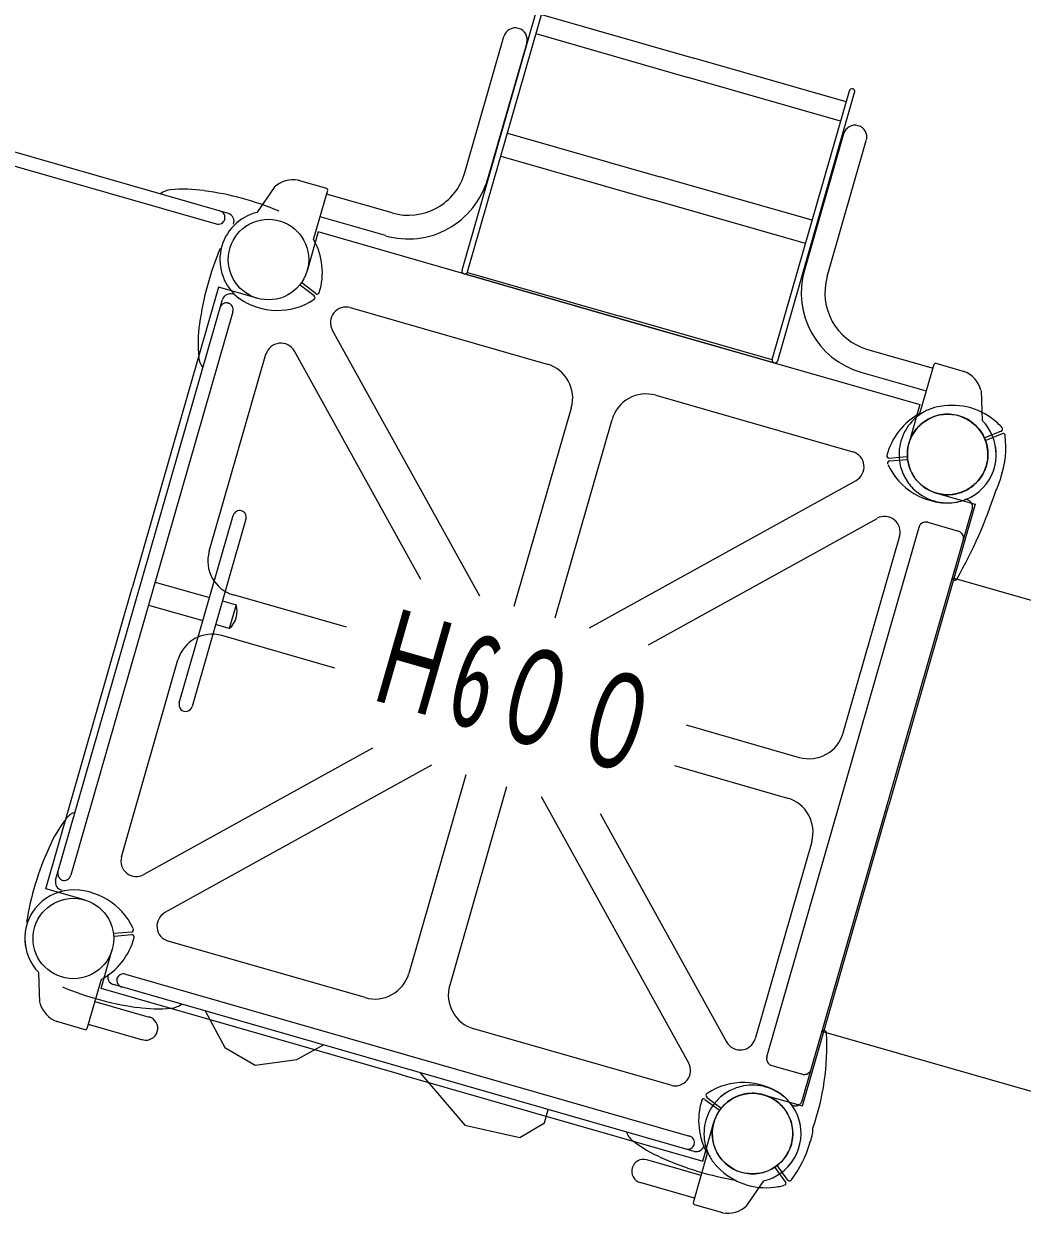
# Model space of a CAD drawing. Units: millimetres on the paper. Extents: x -120.2 to -23.9, y -30.5 to 36.3.
# Drawn here: x -80.929 to -80.362, y -9.686 to -9.011 of the extents above; entities that cross this region are included whole.
import ezdxf
from ezdxf.enums import TextEntityAlignment as Align

# ---------------------------------------------------------------- set-up
doc = ezdxf.new("R2010")
doc.units = ezdxf.units.MM
doc.header["$LTSCALE"] = 0.17
doc.layers.add('0-3_D-STR-3-計線3_施設', color=7, linetype='Continuous')
doc.styles.add('ＭＳ ゴシック', font='')
doc.styles.get('ＭＳ ゴシック').set_extended_font_data('MS Gothic')

msp = doc.modelspace()

# ---------------------------------------------------------------- linework, layer by layer
at = {"layer": '0-3_D-STR-3-計線3_施設'}
for p, q in [((-80.6798, -9.1506), (-80.636, -8.9979)), ((-80.6767, -9.1515), (-80.6329, -8.9988)), ((-80.6347, -9.0052), (-80.5482, -9.03)), ((-80.6783, -9.0951), (-80.6561, -9.0177)), ((-80.6379, -9.0161), (-80.5514, -9.041)), ((-80.8125, -9.1183), (-81.1425, -9.0236)), ((-80.6431, -9.0214), (-80.6654, -9.0988)), ((-81.1397, -9.0323), (-80.8195, -9.1242)), ((-80.4617, -9.0548), (-80.5482, -9.03)), ((-80.4649, -9.0658), (-80.5514, -9.041)), ((-80.5037, -9.2012), (-80.4599, -9.0487)), ((-80.5006, -9.202), (-80.4569, -9.0495)), ((-80.6541, -9.0726), (-80.5676, -9.0974)), ((-80.4632, -9.0731), (-80.4854, -9.1505)), ((-80.4725, -9.1542), (-80.4503, -9.0768)), ((-80.6578, -9.0857), (-80.5713, -9.1105)), ((-80.7567, -9.1041), (-80.7728, -9.0995)), ((-80.4811, -9.1222), (-80.5676, -9.0974)), ((-80.7866, -9.1035), (-80.7962, -9.1176)), ((-80.7642, -9.1331), (-80.7561, -9.1051)), ((-80.7196, -9.118), (-80.7568, -9.1073)), ((-80.4848, -9.1354), (-80.5713, -9.1105)), ((-80.8145, -9.1215), (-80.8146, -9.1218)), ((-80.7233, -9.1309), (-80.7605, -9.1202)), ((-80.6768, -9.1518), (-80.5903, -9.1766)), ((-80.7638, -9.1651), (-80.7718, -9.159)), ((-80.7628, -9.1639), (-80.7709, -9.1578)), ((-80.9107, -9.4971), (-80.816, -9.1672)), ((-80.9107, -9.4971), (-80.816, -9.1672)), ((-80.8128, -9.1692), (-80.8125, -9.1692)), ((-80.8128, -9.1692), (-80.8125, -9.1692)), ((-80.8101, -9.1741), (-80.902, -9.4943)), ((-80.8101, -9.1741), (-80.902, -9.4943)), ((-80.7434, -9.1718), (-80.6315, -9.2039)), ((-80.5038, -9.2015), (-80.5903, -9.1766)), ((-80.6698, -9.3358), (-80.7536, -9.1845)), ((-80.4496, -9.1955), (-80.4124, -9.2062)), ((-80.8234, -9.3102), (-80.7913, -9.1983)), ((-80.7033, -9.3262), (-80.7751, -9.1965)), ((-80.4533, -9.2084), (-80.4162, -9.2191)), ((-80.4198, -9.2319), (-80.4118, -9.204)), ((-80.4108, -9.2034), (-80.3947, -9.208)), ((-80.5698, -9.2216), (-80.458, -9.2537)), ((-80.3851, -9.2188), (-80.3845, -9.2359)), ((-80.6502, -9.3414), (-80.6178, -9.2287)), ((-80.627, -9.3481), (-80.5947, -9.2354)), ((-80.3736, -9.2419), (-80.383, -9.2457)), ((-80.3731, -9.2434), (-80.3824, -9.2472)), ((-80.4373, -9.2573), (-80.4273, -9.2564)), ((-80.4372, -9.2589), (-80.4271, -9.258)), ((-80.6074, -9.3537), (-80.4561, -9.27)), ((-80.8405, -9.3963), (-80.8099, -9.2898)), ((-80.39, -9.2854), (-80.4013, -9.3248)), ((-80.8026, -9.292), (-80.8331, -9.3984)), ((-80.5739, -9.3633), (-80.4442, -9.2915)), ((-80.5067, -9.5974), (-80.4203, -9.2965)), ((-80.4154, -9.2937), (-80.398, -9.2987)), ((-80.3953, -9.3037), (-80.4817, -9.6046)), ((-80.4314, -9.3017), (-80.4636, -9.4135)), ((-80.8542, -9.3277), (-80.8233, -9.3365)), ((-80.1721, -9.3912), (-80.4015, -9.3253)), ((-80.7455, -9.3534), (-80.8097, -9.335)), ((-80.8579, -9.3408), (-80.8271, -9.3496)), ((-80.7521, -9.3766), (-80.8163, -9.3581)), ((-80.8733, -9.4838), (-80.8412, -9.3719)), ((-80.5526, -9.4088), (-80.4884, -9.4273)), ((-80.7308, -9.4221), (-80.8605, -9.4939)), ((-80.6973, -9.4317), (-80.8486, -9.5155)), ((-80.5593, -9.432), (-80.495, -9.4504)), ((-80.6777, -9.4373), (-80.7101, -9.55)), ((-80.6546, -9.444), (-80.6869, -9.5567)), ((-80.6349, -9.4496), (-80.5512, -9.6009)), ((-80.6014, -9.4592), (-80.5296, -9.5889)), ((-80.4813, -9.4752), (-80.5134, -9.5871)), ((-80.907, -9.4971), (-80.9067, -9.4972)), ((-80.907, -9.4971), (-80.9067, -9.4972)), ((-80.8675, -9.5265), (-80.8776, -9.5274)), ((-80.8674, -9.5281), (-80.8775, -9.529)), ((-80.7349, -9.5638), (-80.8467, -9.5317)), ((-80.9196, -9.5666), (-80.9203, -9.5496)), ((-80.8849, -9.5535), (-80.8929, -9.5815)), ((-80.8759, -9.5532), (-80.8758, -9.5528)), ((-80.871, -9.5504), (-80.5507, -9.6424)), ((-80.548, -9.6511), (-80.8779, -9.5564)), ((-80.8884, -9.5659), (-80.8576, -9.5748)), ((-80.8939, -9.582), (-80.91, -9.5774)), ((-80.8922, -9.5788), (-80.8613, -9.5877)), ((-80.5613, -9.6136), (-80.6732, -9.5815)), ((-80.4869, -9.6229), (-80.4756, -9.5834)), ((-80.2461, -9.6488), (-80.4755, -9.583)), ((-80.504, -9.6023), (-80.4866, -9.6073)), ((-80.5419, -9.6216), (-80.5339, -9.6276)), ((-80.541, -9.6203), (-80.5329, -9.6264)), ((-80.548, -9.6473), (-80.5479, -9.647)), ((-80.5406, -9.6524), (-80.5486, -9.6803)), ((-80.5441, -9.6648), (-80.575, -9.6559)), ((-80.4961, -9.6684), (-80.502, -9.6602)), ((-80.4949, -9.6674), (-80.5007, -9.6593)), ((-80.5478, -9.6777), (-80.5787, -9.6688)), ((-80.5181, -9.6819), (-80.5085, -9.6678)), ((-80.5481, -9.6813), (-80.532, -9.6859))]:
    msp.add_line(p, q, dxfattribs=at)
for points in [[(-80.5907, -9.1779), (-80.7615, -9.1288), (-80.7679, -9.1508)], [(-80.6772, -9.153), (-80.5907, -9.1779), (-80.6787, -9.1526)], [(-80.7962, -9.1664), (-80.8181, -9.1601), (-80.8672, -9.331)], [(-80.5042, -9.2027), (-80.5907, -9.1779), (-80.5026, -9.2031)], [(-80.5907, -9.1779), (-80.4198, -9.2269), (-80.4261, -9.2489)], [(-80.4104, -9.2772), (-80.3884, -9.2835), (-80.4375, -9.4544)], [(-80.8943, -9.5082), (-80.9163, -9.5019), (-80.8672, -9.331)], [(-80.8159, -9.3384), (-80.8082, -9.3406), (-80.8121, -9.3541), (-80.8198, -9.3519)], [(-80.5086, -9.619), (-80.4866, -9.6253), (-80.4375, -9.4544)], [(-80.7141, -9.6076), (-80.8849, -9.5585), (-80.8786, -9.5365)], [(-80.8258, -9.5713), (-80.8145, -9.5922), (-80.7974, -9.6021), (-80.7737, -9.5989), (-80.7586, -9.5906)], [(-80.7141, -9.6076), (-80.5432, -9.6566), (-80.5369, -9.6346)], [(-80.7039, -9.6063), (-80.6782, -9.6363), (-80.647, -9.6433), (-80.6331, -9.6349), (-80.6309, -9.6273)]]:
    msp.add_lwpolyline(points, dxfattribs=at)
for centre in [(-80.7898, -9.1445), (-80.7898, -9.1445), (-80.4041, -9.2552), (-80.9006, -9.5302), (-80.5149, -9.641)]:
    msp.add_circle(centre, 0.02288, dxfattribs=at)
for centre, radius, start, end in [((-80.6496, -9.0196), 0.00672, 343.97856, 163.97856), ((-80.4584, -9.0491), 0.00161, 73.97856, 163.97856), ((-80.4584, -9.0491), 0.00161, 343.97856, 73.97856), ((-80.4567, -9.0749), 0.00672, 343.97856, 163.97856), ((-80.7757, -9.115), 0.01585, 79.16319, 133.18596), ((-80.7104, -9.0859), 0.04685, 253.97856, 343.97856), ((-80.7104, -9.0859), 0.03341, 253.97856, 343.97856), ((-80.8448, -9.1145), 0.00967, 93.57628, 130.77621), ((-80.8378, -9.1816), 0.07711, 81.45151, 95.67341), ((-80.8483, -9.2697), 0.16577, 67.05154, 82.39733), ((-80.7569, -9.1049), 0.0008, 343.97856, 73.73539), ((-80.8184, -9.1204), 0.00401, 253.97851, 343.9786), ((-80.8185, -9.1207), 0.00401, 343.97851, 73.9786), ((-80.7898, -9.1445), 0.02759, 103.37891, 232.97856), ((-80.8141, -9.1228), 0.00474, 341.34278, 70.80547), ((-80.797, -9.1519), 0.03781, 342.48655, 29.80801), ((-80.6646, -9.2029), 0.16577, 157.05154, 172.39733), ((-80.6646, -9.2029), 0.16577, 157.05154, 172.39733), ((-80.6783, -9.151), 0.00161, 163.97856, 253.97856), ((-80.6783, -9.151), 0.00161, 253.97856, 343.97856), ((-80.4404, -9.1634), 0.04685, 163.97856, 253.97856), ((-80.4404, -9.1634), 0.03341, 163.97856, 253.97856), ((-80.8136, -9.1731), 0.00401, 73.97851, 163.9786), ((-80.8136, -9.1731), 0.00401, 73.97851, 163.9786), ((-80.8115, -9.1687), 0.00474, 71.34278, 160.80547), ((-80.8115, -9.1687), 0.00474, 71.34278, 160.80547), ((-80.8139, -9.173), 0.00401, 343.97851, 73.9786), ((-80.8139, -9.173), 0.00401, 343.97851, 73.9786), ((-80.7847, -9.1356), 0.03778, 234.84282, 303.17817), ((-80.7645, -9.1661), 0.0012, 302.39803, 52.97856), ((-80.7621, -9.1629), 0.0012, 232.97856, 343.55908), ((-80.7458, -9.1803), 0.00883, 73.97856, 208.97856), ((-80.7527, -9.1924), 0.07711, 171.45151, 185.67341), ((-80.7527, -9.1924), 0.07711, 171.45151, 185.67341), ((-80.7828, -9.2008), 0.00883, 28.97856, 163.97856), ((-80.8198, -9.1994), 0.00967, 183.57628, 220.77621), ((-80.8198, -9.1994), 0.00967, 183.57628, 220.77621), ((-80.5022, -9.2016), 0.00161, 163.97856, 253.97856), ((-80.5022, -9.2016), 0.00161, 253.97856, 343.97856), ((-80.6371, -9.2232), 0.02007, 343.97856, 73.97856), ((-80.411, -9.2042), 0.0008, 74.22172, 163.97856), ((-80.4005, -9.2228), 0.01585, 14.77115, 68.79393), ((-80.5754, -9.2409), 0.02007, 73.97856, 163.97856), ((-80.4041, -9.2552), 0.02759, 112.26454, 118.97856), ((-80.4061, -9.2481), 0.02026, 96.25447, 114.68942), ((-80.4014, -9.2651), 0.03778, 73.97856, 100.54361), ((-80.4014, -9.2651), 0.03778, 47.41351, 73.97856), ((-80.402, -9.2653), 0.03781, 118.14911, 165.47056), ((-80.4041, -9.2552), 0.02759, 137.41351, 163.97856), ((-80.4041, -9.2552), 0.02759, 118.97856, 137.41351), ((-80.4041, -9.2552), 0.02288, 118.97856, 137.41351), ((-80.4041, -9.2552), 0.02288, 100.54361, 118.97856), ((-80.4041, -9.2552), 0.02288, 73.97856, 100.54361), ((-80.4041, -9.2552), 0.02288, 47.41351, 73.97856), ((-80.4041, -9.2552), 0.02759, 359.97183, 44.57821), ((-80.4041, -9.2552), 0.02288, 137.41351, 163.97856), ((-80.4041, -9.2552), 0.02288, 28.97856, 47.41351), ((-80.4014, -9.2651), 0.03778, 41.45617, 47.41351), ((-80.3741, -9.2408), 0.0012, 292.26455, 298.97856), ((-80.3741, -9.2408), 0.0012, 298.97856, 317.41351), ((-80.3741, -9.2408), 0.0012, 317.41351, 343.97856), ((-80.3728, -9.2441), 0.00077, 97.1866, 115.62155), ((-80.3733, -9.2403), 0.00033, 22.28738, 40.72233), ((-80.3741, -9.2408), 0.0012, 10.54361, 28.97856), ((-80.3741, -9.2408), 0.0012, 343.97856, 10.54361), ((-80.3726, -9.2445), 0.0012, 73.97856, 100.54361), ((-80.3726, -9.2445), 0.0012, 47.41351, 73.97856), ((-80.4041, -9.2552), 0.02759, 163.97856, 190.54361), ((-80.4041, -9.2552), 0.02288, 163.97856, 190.54361), ((-80.4041, -9.2552), 0.02288, 10.54361, 28.97856), ((-80.4215, -9.2514), 0.05049, 341.16575, 7.73081), ((-80.3726, -9.2445), 0.0012, 28.97856, 47.41351), ((-80.3726, -9.2445), 0.0012, 10.54361, 28.97856), ((-80.3726, -9.2445), 0.0012, 357.09509, 10.54361), ((-80.4604, -9.2622), 0.00883, 298.97856, 73.97856), ((-80.4374, -9.2561), 0.0012, 164.39803, 274.97856), ((-80.4041, -9.2552), 0.02759, 274.97856, 9.98528), ((-80.4041, -9.2552), 0.02288, 343.97856, 10.54361), ((-80.4371, -9.2601), 0.0012, 94.97856, 205.55908), ((-80.4038, -9.245), 0.03778, 204.77894, 273.1143), ((-80.4065, -9.2561), 0.02505, 189.68997, 208.12491), ((-80.4041, -9.2551), 0.02762, 197.50133, 208.97856), ((-80.4041, -9.2552), 0.02288, 190.54361, 208.97856), ((-80.4041, -9.2552), 0.02288, 317.41351, 343.97856), ((-80.4041, -9.2551), 0.02762, 208.97856, 227.41351), ((-80.4041, -9.2552), 0.02288, 208.97856, 227.41351), ((-80.435, -9.25), 0.06384, 336.06784, 343.97856), ((-80.4041, -9.2551), 0.02762, 227.41351, 253.97856), ((-80.4041, -9.2552), 0.02288, 227.41351, 253.97856), ((-80.4041, -9.2552), 0.02288, 253.97856, 280.54361), ((-80.4041, -9.2552), 0.02288, 280.54361, 298.97856), ((-80.6322, -9.1927), 0.2687, 330.35528, 341.94825), ((-80.4041, -9.2552), 0.02288, 298.97856, 317.41351), ((-80.4041, -9.2551), 0.02762, 253.97856, 280.54361), ((-80.4009, -9.2663), 0.01601, 276.65304, 295.08798), ((-80.3938, -9.2835), 0.00271, 69.61896, 96.18402), ((-80.394, -9.2848), 0.00401, 47.41351, 73.97856), ((-80.394, -9.2848), 0.00401, 28.97856, 47.41351), ((-80.394, -9.2848), 0.00401, 10.54361, 28.97856), ((-80.394, -9.2848), 0.00401, 352.15157, 10.54361), ((-80.8062, -9.2909), 0.00381, 343.97856, 163.97856), ((-80.4399, -9.2992), 0.00883, 343.97856, 118.97856), ((-80.4165, -9.2976), 0.00401, 137.41351, 163.97856), ((-80.4165, -9.2976), 0.00401, 118.97856, 137.41351), ((-80.4165, -9.2976), 0.00401, 100.54361, 118.97856), ((-80.4165, -9.2976), 0.00401, 73.97856, 100.54361), ((-80.3991, -9.3026), 0.00401, 47.41351, 73.97856), ((-80.3991, -9.3026), 0.00401, 28.97856, 47.41351), ((-80.3991, -9.3026), 0.00401, 10.54361, 28.97856), ((-80.3991, -9.3026), 0.00401, 343.97856, 10.54361), ((-80.8042, -9.3157), 0.02007, 163.97856, 253.97856), ((-80.4, -9.3252), 0.0014, 164.26454, 190.54361), ((-80.4, -9.3252), 0.0014, 190.54361, 208.97856), ((-80.4, -9.3252), 0.0014, 208.97856, 227.41351), ((-80.4, -9.3252), 0.0014, 227.41351, 253.97856), ((-80.4, -9.3252), 0.0014, 253.97856, 280.54361), ((-80.4, -9.3252), 0.0014, 280.54361, 298.97856), ((-80.4, -9.3252), 0.0014, 298.97856, 317.41351), ((-80.4, -9.3252), 0.0014, 317.41351, 343.97856), ((-80.3987, -9.3256), 0.00002, 330.83902, 357.40407), ((-80.8204, -9.3444), 0.01281, 310.7196, 17.23752), ((-80.8219, -9.3774), 0.02007, 73.97856, 163.97856), ((-80.8368, -9.3974), 0.00381, 163.97856, 343.97856), ((-80.4828, -9.408), 0.02007, 253.97856, 343.97856), ((-80.5006, -9.4697), 0.02007, 343.97856, 73.97856), ((-80.8968, -9.4677), 0.00967, 107.1809, 144.38084), ((-80.8968, -9.4677), 0.00967, 107.1809, 144.38084), ((-80.8437, -9.5093), 0.07711, 142.2837, 156.5056), ((-80.8437, -9.5093), 0.07711, 142.2837, 156.5056), ((-80.7635, -9.5471), 0.16577, 155.55978, 170.90558), ((-80.7635, -9.5471), 0.16577, 155.55978, 170.90558), ((-80.8648, -9.4862), 0.00883, 163.97856, 298.97856), ((-80.9055, -9.4933), 0.00401, 163.97851, 253.9786), ((-80.9055, -9.4933), 0.00401, 163.97851, 253.9786), ((-80.9061, -9.4981), 0.00474, 167.15164, 256.61434), ((-80.9061, -9.4981), 0.00474, 167.15164, 256.61434), ((-80.9059, -9.4932), 0.00401, 253.97851, 343.9786), ((-80.9059, -9.4932), 0.00401, 253.97851, 343.9786), ((-80.9006, -9.5302), 0.02759, 94.97856, 189.98528), ((-80.9009, -9.5404), 0.03778, 24.77894, 93.1143), ((-80.8443, -9.5232), 0.00883, 118.97856, 253.97856), ((-80.8676, -9.5253), 0.0012, 274.97856, 25.55908), ((-80.9006, -9.5302), 0.02759, 179.97183, 224.57821), ((-80.9027, -9.5201), 0.03781, 298.14911, 345.47056), ((-80.8673, -9.5293), 0.0012, 344.39803, 94.97856), ((-80.8764, -9.5519), 0.00474, 161.34278, 250.80547), ((-80.872, -9.5539), 0.00401, 163.97851, 253.9786), ((-80.8721, -9.5543), 0.00401, 73.97851, 163.9786), ((-80.7294, -9.5445), 0.02007, 253.97856, 343.97856), ((-80.8422, -9.405), 0.16577, 247.05154, 262.39733), ((-80.6676, -9.5622), 0.02007, 163.97856, 253.97856), ((-80.9043, -9.5626), 0.01585, 194.77115, 248.79393), ((-80.8456, -9.5601), 0.00967, 273.57628, 310.77621), ((-80.8527, -9.493), 0.07711, 261.45151, 275.67341), ((-80.8937, -9.5812), 0.0008, 254.22172, 343.97856), ((-80.8594, -9.5812), 0.00672, 253.97856, 73.97856), ((-80.5219, -9.5847), 0.00883, 208.97856, 343.97856), ((-80.6118, -9.5916), 0.13908, 340.55313, 3.05757), ((-80.4743, -9.5838), 0.00139, 137.27051, 163.83556), ((-80.4743, -9.5838), 0.0014, 118.97856, 137.41351), ((-80.4743, -9.5838), 0.0014, 100.54361, 118.97856), ((-80.4743, -9.5838), 0.0014, 73.97856, 100.54361), ((-80.4743, -9.5838), 0.0014, 47.41351, 73.97856), ((-80.4743, -9.5838), 0.0014, 28.97856, 47.41351), ((-80.4743, -9.5838), 0.0014, 10.54361, 28.97856), ((-80.4743, -9.5838), 0.0014, 343.69257, 343.97855), ((-80.4743, -9.5838), 0.0014, 343.97856, 10.54361), ((-80.5589, -9.6051), 0.00883, 253.97856, 28.97856), ((-80.5029, -9.5985), 0.00401, 163.97856, 190.54361), ((-80.5029, -9.5985), 0.00401, 190.54361, 208.97856), ((-80.5029, -9.5985), 0.00401, 208.97856, 227.41351), ((-80.5029, -9.5985), 0.00401, 227.41351, 253.97856), ((-80.4855, -9.6034), 0.00401, 253.97856, 280.54361), ((-80.4855, -9.6034), 0.00401, 280.54361, 298.97856), ((-80.4855, -9.6034), 0.00401, 298.97856, 317.41351), ((-80.4855, -9.6034), 0.00401, 317.41351, 343.97856), ((-80.52, -9.6498), 0.03778, 54.84282, 123.17817), ((-80.5149, -9.6411), 0.02762, 100.54361, 118.97856), ((-80.5149, -9.6411), 0.02762, 73.97856, 100.54361), ((-80.5149, -9.6411), 0.02762, 47.41351, 73.97856), ((-80.5427, -9.6225), 0.0012, 52.97856, 163.55908), ((-80.5402, -9.6193), 0.0012, 122.39803, 232.97856), ((-80.5149, -9.641), 0.02759, 120.68584, 137.41351), ((-80.5209, -9.6325), 0.01724, 115.49969, 133.93464), ((-80.5149, -9.641), 0.02288, 118.97856, 137.41351), ((-80.5149, -9.641), 0.02288, 100.54361, 118.97856), ((-80.5149, -9.641), 0.02288, 73.97856, 100.54361), ((-80.5149, -9.641), 0.02288, 47.41351, 73.97856), ((-80.5149, -9.641), 0.02759, 317.97183, 52.97856), ((-80.5149, -9.6411), 0.02762, 36.7597, 47.41351), ((-80.5077, -9.6336), 0.03781, 162.48655, 209.80801), ((-80.5149, -9.641), 0.02759, 137.41351, 163.97856), ((-80.5149, -9.641), 0.02288, 137.41351, 163.97856), ((-80.5149, -9.641), 0.02288, 28.97856, 47.41351), ((-80.4906, -9.6212), 0.00401, 236.13269, 253.97856), ((-80.4906, -9.6212), 0.00401, 253.97856, 280.54361), ((-80.4906, -9.6212), 0.00401, 280.54361, 298.97856), ((-80.4906, -9.6212), 0.00401, 298.97856, 317.41351), ((-80.4895, -9.6219), 0.00279, 313.327, 339.89205), ((-80.5149, -9.641), 0.02759, 163.97856, 190.54361), ((-80.5149, -9.641), 0.02288, 163.97856, 190.54361), ((-80.5149, -9.641), 0.02288, 10.54361, 28.97856), ((-80.5773, -9.6372), 0.00967, 197.1809, 234.38084), ((-80.5149, -9.641), 0.02288, 343.97856, 10.54361), ((-80.4998, -9.6383), 0.01917, 334.65139, 1.21644), ((-80.5358, -9.584), 0.07711, 232.2837, 246.5056), ((-80.5518, -9.6459), 0.00401, 253.97851, 343.9786), ((-80.5519, -9.6462), 0.00401, 343.97851, 73.9786), ((-80.5469, -9.6465), 0.00474, 257.15164, 346.61434), ((-80.5149, -9.641), 0.02759, 190.54361, 208.97856), ((-80.5149, -9.641), 0.02288, 190.54361, 208.97856), ((-80.5149, -9.641), 0.02288, 317.41351, 343.97856), ((-80.5438, -9.6289), 0.06384, 323.03911, 343.97856), ((-80.5768, -9.6624), 0.00672, 73.97856, 253.97856), ((-80.4979, -9.5038), 0.16577, 245.55978, 260.90558), ((-80.5297, -9.6504), 0.01009, 203.11809, 221.55304), ((-80.5149, -9.641), 0.02288, 208.97856, 227.41351), ((-80.5149, -9.641), 0.02759, 283.37891, 327.98528), ((-80.5073, -9.634), 0.03778, 217.55683, 227.41351), ((-80.5073, -9.634), 0.03778, 227.41351, 253.97856), ((-80.5149, -9.641), 0.02288, 227.41351, 253.97856), ((-80.5149, -9.641), 0.02288, 280.54361, 298.97856), ((-80.5149, -9.641), 0.02288, 298.97856, 317.41351), ((-80.5149, -9.641), 0.02288, 253.97856, 280.54361), ((-80.4964, -9.6687), 0.00044, 23.11809, 41.55304), ((-80.4971, -9.6691), 0.0012, 10.54361, 28.97856), ((-80.4971, -9.6691), 0.0012, 343.97856, 10.54361), ((-80.4939, -9.6667), 0.0012, 215.69257, 227.41351), ((-80.4939, -9.6667), 0.0012, 227.41351, 253.97856), ((-80.4939, -9.6667), 0.0012, 253.97856, 280.54361), ((-80.4939, -9.6667), 0.0012, 280.54361, 298.97856), ((-80.4939, -9.6667), 0.0012, 298.97856, 317.41351), ((-80.4934, -9.6671), 0.00061, 310.85524, 337.42029), ((-80.5073, -9.634), 0.03778, 253.97856, 280.54361), ((-80.5013, -9.6589), 0.01225, 274.3048, 292.73975), ((-80.4971, -9.6691), 0.0012, 293.92597, 298.97856), ((-80.4971, -9.6691), 0.0012, 298.97856, 317.41351), ((-80.4971, -9.6691), 0.0012, 317.41351, 343.97856), ((-80.5478, -9.6805), 0.0008, 163.97856, 253.73539), ((-80.529, -9.6704), 0.01585, 259.16319, 313.18596)]:
    msp.add_arc(centre, radius, start, end, dxfattribs=at)

# ---------------------------------------------------------------- texts
at = {"layer": '0-3_D-STR-3-計線3_施設', "color": 4, "style": 'ＭＳ ゴシック', "width": 0.65}
msp.add_text('Ｈ6００', height=0.05406, rotation=343.979, dxfattribs=at).set_placement((-80.742, -9.4082), align=Align.BOTTOM_LEFT)

doc.saveas('drawing.dxf')
